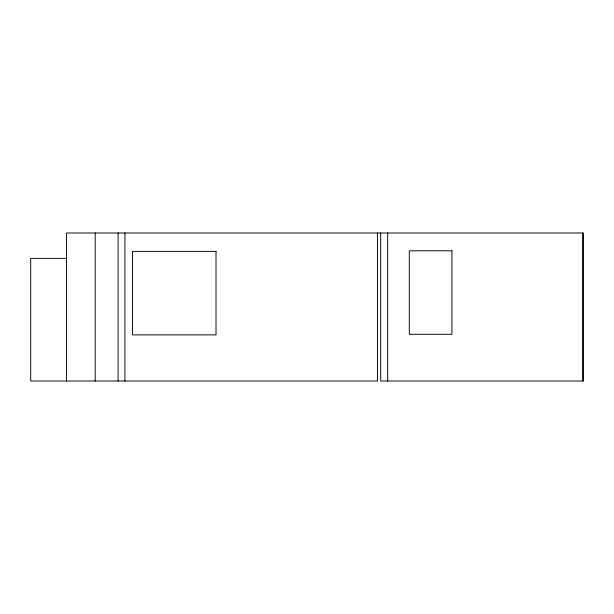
<?xml version="1.0" encoding="UTF-8"?>
<svg xmlns="http://www.w3.org/2000/svg" width="614" height="614" viewBox="0 0 614 614"><rect width="100%" height="100%" fill="white"/><g stroke="black" fill="none" stroke-linecap="round" stroke-linejoin="round"><path stroke-width="0.92" d="M66.535 258.387L30.7 258.387L30.7 381.01L377.472 381.01L377.472 232.99M582.717 232.99L582.717 381.01M387.687 232.99L387.687 381.01M380.68 232.99L380.68 381.01L583.3 381.01L583.3 232.99L66.535 232.99L66.535 381.01M124.926 232.99L124.926 381.01M118.103 232.99L118.103 381.01M95.193 232.99L95.193 381.01M451.919 250.796L409.292 250.796L409.292 334.3L451.919 334.3L451.919 250.796M216.021 251.379L132.517 251.379L132.517 334.883L216.021 334.883L216.021 251.379"/></g></svg>
